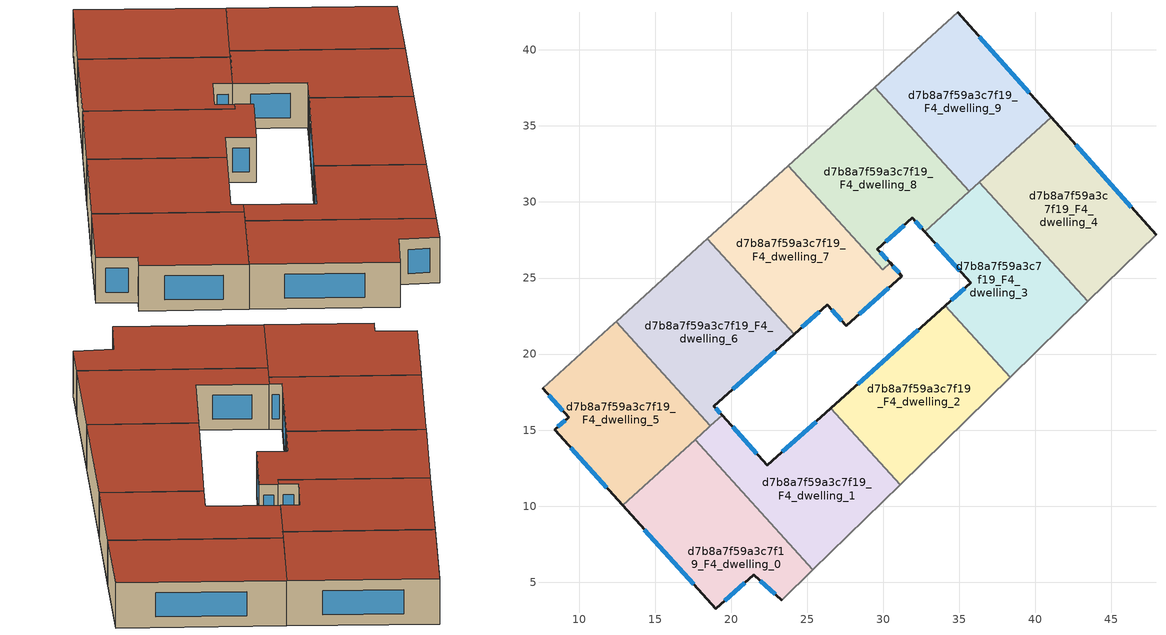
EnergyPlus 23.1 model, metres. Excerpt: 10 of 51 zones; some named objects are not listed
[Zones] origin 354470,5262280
d7b8a7f59a3c7f19_F4_dwelling_0
 floor to d7b8a7f59a3c7f19_F3_dwelling_0 (EU_floor_Construction): 17.62,14.37 25.37,5.82 23.33,3.82 21.48,5.5 18.98,3.26 12.86,10.06 z12
 wall outside (EU_wall_Construction): 12.86,10.06 18.98,3.26 21.48,5.5 23.33,3.82 z12:15
 wall to d7b8a7f59a3c7f19_F4_dwelling_1 (EU_wall_Construction): 25.37,5.82 17.62,14.37 z12:15
 wall adiabatic (EU_wall_Construction): 23.33,3.82 25.37,5.82 z12:15
 wall to d7b8a7f59a3c7f19_F4_dwelling_5 (EU_wall_Construction): 17.62,14.37 12.86,10.06 z12:15
 window (EU_Window_Construction): 21.92,5.11 22.9,4.22 / 19.57,3.79 20.9,4.98 / 14.3,8.46 17.55,4.86 z12.7:14.3
 roof outside (EU_roof_Construction): 23.33,3.82 25.37,5.82 17.62,14.37 12.86,10.06 18.98,3.26 21.48,5.5 z15
d7b8a7f59a3c7f19_F4_dwelling_1
 floor to d7b8a7f59a3c7f19_F3_dwelling_1 (EU_floor_Construction): 26.56,16.43 31.1,11.41 25.37,5.82 17.62,14.37 19.41,15.99 22.38,12.69 z12
 wall outside (EU_wall_Construction): 26.56,16.43 22.38,12.69 19.41,15.99 z12:15
 wall to d7b8a7f59a3c7f19_F4_dwelling_2 (EU_wall_Construction): 31.1,11.41 26.56,16.43 z12:15
 wall adiabatic (EU_wall_Construction): 25.37,5.82 31.1,11.41 z12:15
 wall to d7b8a7f59a3c7f19_F4_dwelling_6 (EU_wall_Construction): 19.41,15.99 18.64,15.29 z12:15
 wall to d7b8a7f59a3c7f19_F4_dwelling_5 (EU_wall_Construction): 18.64,15.29 18.53,15.19 17.62,14.37 z12:15
 window (EU_Window_Construction): 21.68,13.46 20.1,15.21 / 25.58,15.55 23.36,13.56 z12.7:14.3
 roof outside (EU_roof_Construction): 31.1,11.41 26.56,16.43 22.38,12.69 19.41,15.99 17.62,14.37 25.37,5.82 z15
d7b8a7f59a3c7f19_F4_dwelling_2
 floor to d7b8a7f59a3c7f19_F3_dwelling_2 (EU_floor_Construction): 34.08,23.17 38.34,18.48 31.1,11.41 26.56,16.43 z12
 wall outside (EU_wall_Construction): 34.08,23.17 26.56,16.43 z12:15
 wall to d7b8a7f59a3c7f19_F4_dwelling_3 (EU_wall_Construction): 38.34,18.48 34.08,23.17 z12:15
 wall adiabatic (EU_wall_Construction): 31.1,11.41 38.34,18.48 z12:15
 window (EU_Window_Construction): 32.32,21.59 28.33,18.01 z12.7:14.3
 roof outside (EU_roof_Construction): 38.34,18.48 34.08,23.17 26.56,16.43 31.1,11.41 z15
d7b8a7f59a3c7f19_F4_dwelling_3
 floor to d7b8a7f59a3c7f19_F3_dwelling_3 (EU_floor_Construction): 36.32,31.31 43.43,23.46 38.34,18.48 34.08,23.17 35.76,24.67 32.72,28.04 z12
 wall outside (EU_wall_Construction): 32.72,28.04 35.76,24.67 34.08,23.17 z12:15
 wall to d7b8a7f59a3c7f19_F4_dwelling_4 (EU_wall_Construction): 43.43,23.46 36.32,31.31 z12:15
 wall adiabatic (EU_wall_Construction): 38.34,18.48 43.43,23.46 z12:15
 wall to d7b8a7f59a3c7f19_F4_dwelling_8 (EU_wall_Construction): 35.65,30.71 32.72,28.04 z12:15
 wall to d7b8a7f59a3c7f19_F4_dwelling_9 (EU_wall_Construction): 36.32,31.31 35.65,30.71 z12:15
 window (EU_Window_Construction): 35.36,24.32 34.48,23.53 / 33.43,27.25 35.04,25.47 z12.7:14.3
 roof outside (EU_roof_Construction): 43.43,23.46 36.32,31.31 32.72,28.04 35.76,24.67 34.08,23.17 38.34,18.48 z15
d7b8a7f59a3c7f19_F4_dwelling_4
 floor to d7b8a7f59a3c7f19_F3_dwelling_4 (EU_floor_Construction): 41.03,35.58 47.93,27.85 43.43,23.46 36.32,31.31 z12
 wall outside (EU_wall_Construction): 47.93,27.85 41.03,35.58 z12:15
 wall adiabatic (EU_wall_Construction): 43.43,23.46 47.93,27.85 z12:15
 wall to d7b8a7f59a3c7f19_F4_dwelling_9 (EU_wall_Construction): 41.03,35.58 36.32,31.31 z12:15
 window (EU_Window_Construction): 46.31,29.67 42.65,33.76 z12.7:14.3
 roof outside (EU_roof_Construction): 47.93,27.85 41.03,35.58 36.32,31.31 43.43,23.46 z15
d7b8a7f59a3c7f19_F4_dwelling_5
 floor to d7b8a7f59a3c7f19_F3_dwelling_5 (EU_floor_Construction): 12.44,22.13 18.64,15.29 18.53,15.19 12.86,10.06 8.4,15.01 9.32,15.83 7.6,17.75 12.33,22.03 z12
 wall outside (EU_wall_Construction): 7.6,17.75 9.32,15.83 8.4,15.01 12.86,10.06 z12:15
 wall to d7b8a7f59a3c7f19_F4_dwelling_6 (EU_wall_Construction): 18.64,15.29 12.44,22.13 z12:15
 wall adiabatic (EU_wall_Construction): 12.44,22.13 12.33,22.03 7.6,17.75 z12:15
 window (EU_Window_Construction): 9.44,13.85 11.81,11.22 / 9.1,15.64 8.61,15.21 / 8,17.3 8.92,16.28 z12.7:14.3
 roof outside (EU_roof_Construction): 18.53,15.19 18.64,15.29 12.44,22.13 12.33,22.03 7.6,17.75 9.32,15.83 8.4,15.01 12.86,10.06 z15
d7b8a7f59a3c7f19_F4_dwelling_6
 floor to d7b8a7f59a3c7f19_F3_dwelling_6 (EU_floor_Construction): 18.44,27.57 24.14,21.29 18.87,16.58 19.41,15.99 18.64,15.29 12.44,22.13 18.15,27.3 z12
 wall outside (EU_wall_Construction): 19.41,15.99 18.87,16.58 24.14,21.29 z12:15
 wall adiabatic (EU_wall_Construction): 18.44,27.57 18.15,27.3 12.44,22.13 z12:15
 wall to d7b8a7f59a3c7f19_F4_dwelling_7 (EU_wall_Construction): 24.14,21.29 18.44,27.57 z12:15
 window (EU_Window_Construction): 20.11,17.68 22.9,20.19 / 19.28,16.12 19,16.44 z12.7:14.3
 roof outside (EU_roof_Construction): 19.41,15.99 18.87,16.58 24.14,21.29 18.44,27.57 18.15,27.3 12.44,22.13 18.64,15.29 z15
d7b8a7f59a3c7f19_F4_dwelling_7
 floor to d7b8a7f59a3c7f19_F3_dwelling_7 (EU_floor_Construction): 30.45,25.99 31.22,25.13 27.56,21.85 26.31,23.24 24.14,21.29 18.44,27.57 23.75,32.38 29.95,25.54 z12
 wall outside (EU_wall_Construction): 24.14,21.29 26.31,23.24 27.56,21.85 31.22,25.13 30.45,25.99 z12:15
 wall to d7b8a7f59a3c7f19_F4_dwelling_8 (EU_wall_Construction): 30.45,25.99 29.95,25.54 23.75,32.38 z12:15
 wall adiabatic (EU_wall_Construction): 23.75,32.38 18.44,27.57 z12:15
 window (EU_Window_Construction): 31.04,25.33 30.63,25.79 / 28.42,22.62 30.36,24.36 / 26.6,22.92 27.27,22.18 / 24.65,21.75 25.8,22.78 z12.7:14.3
 roof outside (EU_roof_Construction): 27.56,21.85 31.22,25.13 30.45,25.99 29.95,25.54 23.75,32.38 18.44,27.57 24.14,21.29 26.31,23.24 z15
d7b8a7f59a3c7f19_F4_dwelling_8
 floor to d7b8a7f59a3c7f19_F3_dwelling_8 (EU_floor_Construction): 29.45,37.55 35.65,30.71 32.72,28.04 31.9,28.95 29.62,26.91 30.45,25.99 29.95,25.54 23.75,32.38 z12
 wall outside (EU_wall_Construction): 30.45,25.99 29.62,26.91 31.9,28.95 32.72,28.04 z12:15
 wall adiabatic (EU_wall_Construction): 29.45,37.55 23.75,32.38 z12:15
 wall to d7b8a7f59a3c7f19_F4_dwelling_9 (EU_wall_Construction): 35.65,30.71 29.45,37.55 z12:15
 window (EU_Window_Construction): 32.09,28.74 32.53,28.26 / 30.15,27.39 31.36,28.47 / 30.25,26.2 29.81,26.69 z12.7:14.3
 roof outside (EU_roof_Construction): 32.72,28.04 35.65,30.71 29.45,37.55 23.75,32.38 29.95,25.54 30.45,25.99 29.62,26.91 31.9,28.95 z15
d7b8a7f59a3c7f19_F4_dwelling_9
 floor to d7b8a7f59a3c7f19_F3_dwelling_9 (EU_floor_Construction): 34.88,42.47 41.03,35.58 35.65,30.71 29.45,37.55 z12
 wall outside (EU_wall_Construction): 41.03,35.58 34.88,42.47 z12:15
 wall adiabatic (EU_wall_Construction): 34.88,42.47 29.45,37.55 z12:15
 window (EU_Window_Construction): 39.59,37.2 36.33,40.85 z12.7:14.3
 roof outside (EU_roof_Construction): 41.03,35.58 34.88,42.47 29.45,37.55 35.65,30.71 z15
[Building]
EU S2 Campaign: North Axis=0; Terrain=City; Solar Distribution=FullExterior
[Site:Location]
Budapest.Ferenc.Liszt.Intl.AP: Latitude=47.437; Longitude=19.256; Time Zone=1; Elevation=185
[SizingPeriod:WeatherFileDays]
AnnualSizingPeriod: Begin Month=1; Begin Day of Month=1; End Month=12; End Day of Month=31; Day of Week for Start Day=Monday; Use Weather File Daylight Saving Period=No; Use Weather File Rain and Snow Indicators=No
[MATERIAL]
EU_InternalMass_Material: Roughness=MediumRough; Thickness=0.1; Conductivity=1; Density=1800; Specific Heat=900; Thermal Absorptance=0.9; Solar Absorptance=0.7; Visible Absorptance=0.7
[MATERIAL:NOMASS] Roughness=MediumRough; Thermal Absorptance=0.9; Solar Absorptance=0.7; Visible Absorptance=0.7
Name | Thermal Resistance
EU_wall_NoMass | 0.832559
EU_roof_NoMass | 1.39638
EU_floor_NoMass | 0.872794
[WINDOWMATERIAL:SIMPLEGLAZINGSYSTEM]
EU_Window_SimpleGlazing: UFactor=2.79869; Solar Heat Gain Coefficient=0.75; Visible Transmittance=0.75
[CONSTRUCTION]
EU_wall_Construction: EU_wall_NoMass
EU_roof_Construction: EU_roof_NoMass
EU_floor_Construction: EU_floor_NoMass
EU_Window_Construction: EU_Window_SimpleGlazing
EU_InternalMass_Construction: EU_InternalMass_Material
[ZONE] Type=1; Multiplier=1; Ceiling Height=autocalculate; Floor Area=autocalculate; Part of Total Floor Area=Yes
Name | Volume
d7b8a7f59a3c7f19_F4_dwelling_0 | 198.589
d7b8a7f59a3c7f19_F4_dwelling_1 | 198.599
d7b8a7f59a3c7f19_F4_dwelling_2 | 198.583
d7b8a7f59a3c7f19_F4_dwelling_3 | 198.595
d7b8a7f59a3c7f19_F4_dwelling_4 | 198.567
d7b8a7f59a3c7f19_F4_dwelling_5 | 206.115
d7b8a7f59a3c7f19_F4_dwelling_6 | 207.95
d7b8a7f59a3c7f19_F4_dwelling_7 | 208.559
d7b8a7f59a3c7f19_F4_dwelling_8 | 201.931
d7b8a7f59a3c7f19_F4_dwelling_9 | 201.951
[INTERNALMASS] Construction=EU_InternalMass_Construction
Name | Zone or ZoneList | Surface Area
d7b8a7f59a3c7f19_F4_dwelling_0_EU_InternalMass | d7b8a7f59a3c7f19_F4_dwelling_0 | 66.196
d7b8a7f59a3c7f19_F4_dwelling_1_EU_InternalMass | d7b8a7f59a3c7f19_F4_dwelling_1 | 66.2
d7b8a7f59a3c7f19_F4_dwelling_2_EU_InternalMass | d7b8a7f59a3c7f19_F4_dwelling_2 | 66.1943
d7b8a7f59a3c7f19_F4_dwelling_3_EU_InternalMass | d7b8a7f59a3c7f19_F4_dwelling_3 | 66.1986
d7b8a7f59a3c7f19_F4_dwelling_4_EU_InternalMass | d7b8a7f59a3c7f19_F4_dwelling_4 | 66.189
d7b8a7f59a3c7f19_F4_dwelling_5_EU_InternalMass | d7b8a7f59a3c7f19_F4_dwelling_5 | 68.7009
d7b8a7f59a3c7f19_F4_dwelling_6_EU_InternalMass | d7b8a7f59a3c7f19_F4_dwelling_6 | 69.3216
d7b8a7f59a3c7f19_F4_dwelling_7_EU_InternalMass | d7b8a7f59a3c7f19_F4_dwelling_7 | 69.5239
d7b8a7f59a3c7f19_F4_dwelling_8_EU_InternalMass | d7b8a7f59a3c7f19_F4_dwelling_8 | 67.3101
d7b8a7f59a3c7f19_F4_dwelling_9_EU_InternalMass | d7b8a7f59a3c7f19_F4_dwelling_9 | 67.3168
[OTHEREQUIPMENT] Fuel Type=Electricity; Design Level Calculation Method=Watts/Area; Power per Zone Floor Area=1; Fraction Latent=0; Fraction Radiant=0; Fraction Lost=0; Carbon Dioxide Generation Rate=0; EndUse Subcategory=EU_Step8_InternalGains
Name | Zone or ZoneList or Space or SpaceList | Schedule
EU_Step8_InternalGain_d7b8a7f59a3c7f19_F4_dwelling_0_f000 | d7b8a7f59a3c7f19_F4_dwelling_0 | EU_Step8_GainSchedule_d7b8a7f59a3c7f19_F4_dwelling_0_f000
EU_Step8_InternalGain_d7b8a7f59a3c7f19_F4_dwelling_1_f000 | d7b8a7f59a3c7f19_F4_dwelling_1 | EU_Step8_GainSchedule_d7b8a7f59a3c7f19_F4_dwelling_1_f000
EU_Step8_InternalGain_d7b8a7f59a3c7f19_F4_dwelling_2_f000 | d7b8a7f59a3c7f19_F4_dwelling_2 | EU_Step8_GainSchedule_d7b8a7f59a3c7f19_F4_dwelling_2_f000
EU_Step8_InternalGain_d7b8a7f59a3c7f19_F4_dwelling_3_f000 | d7b8a7f59a3c7f19_F4_dwelling_3 | EU_Step8_GainSchedule_d7b8a7f59a3c7f19_F4_dwelling_3_f000
EU_Step8_InternalGain_d7b8a7f59a3c7f19_F4_dwelling_4_f000 | d7b8a7f59a3c7f19_F4_dwelling_4 | EU_Step8_GainSchedule_d7b8a7f59a3c7f19_F4_dwelling_4_f000
EU_Step8_InternalGain_d7b8a7f59a3c7f19_F4_dwelling_5_f000 | d7b8a7f59a3c7f19_F4_dwelling_5 | EU_Step8_GainSchedule_d7b8a7f59a3c7f19_F4_dwelling_5_f000
EU_Step8_InternalGain_d7b8a7f59a3c7f19_F4_dwelling_6_f000 | d7b8a7f59a3c7f19_F4_dwelling_6 | EU_Step8_GainSchedule_d7b8a7f59a3c7f19_F4_dwelling_6_f000
EU_Step8_InternalGain_d7b8a7f59a3c7f19_F4_dwelling_7_f000 | d7b8a7f59a3c7f19_F4_dwelling_7 | EU_Step8_GainSchedule_d7b8a7f59a3c7f19_F4_dwelling_7_f000
EU_Step8_InternalGain_d7b8a7f59a3c7f19_F4_dwelling_8_f000 | d7b8a7f59a3c7f19_F4_dwelling_8 | EU_Step8_GainSchedule_d7b8a7f59a3c7f19_F4_dwelling_8_f000
EU_Step8_InternalGain_d7b8a7f59a3c7f19_F4_dwelling_9_f000 | d7b8a7f59a3c7f19_F4_dwelling_9 | EU_Step8_GainSchedule_d7b8a7f59a3c7f19_F4_dwelling_9_f000
[ZONEVENTILATION:DESIGNFLOWRATE] Schedule=EU_AlwaysOn; Design Flow Rate Calculation Method=AirChanges/Hour; Air Changes per Hour=0.475469; Ventilation Type=Natural; Fan Pressure Rise=0; Fan Total Efficiency=1; Constant Term Coefficient=1; Temperature Term Coefficient=0; Velocity Term Coefficient=0; Velocity Squared Term Coefficient=0; Minimum Indoor Temperature=-100; Maximum Indoor Temperature=100; Delta Temperature=-100; Minimum Outdoor Temperature=-100; Maximum Outdoor Temperature=100; Maximum Wind Speed=40
Name | Zone or ZoneList or Space or SpaceList
EU_ConstantAir_d7b8a7f59a3c7f19_F4_dwelling_0 | d7b8a7f59a3c7f19_F4_dwelling_0
EU_ConstantAir_d7b8a7f59a3c7f19_F4_dwelling_1 | d7b8a7f59a3c7f19_F4_dwelling_1
EU_ConstantAir_d7b8a7f59a3c7f19_F4_dwelling_2 | d7b8a7f59a3c7f19_F4_dwelling_2
EU_ConstantAir_d7b8a7f59a3c7f19_F4_dwelling_3 | d7b8a7f59a3c7f19_F4_dwelling_3
EU_ConstantAir_d7b8a7f59a3c7f19_F4_dwelling_4 | d7b8a7f59a3c7f19_F4_dwelling_4
EU_ConstantAir_d7b8a7f59a3c7f19_F4_dwelling_5 | d7b8a7f59a3c7f19_F4_dwelling_5
EU_ConstantAir_d7b8a7f59a3c7f19_F4_dwelling_6 | d7b8a7f59a3c7f19_F4_dwelling_6
EU_ConstantAir_d7b8a7f59a3c7f19_F4_dwelling_7 | d7b8a7f59a3c7f19_F4_dwelling_7
EU_ConstantAir_d7b8a7f59a3c7f19_F4_dwelling_8 | d7b8a7f59a3c7f19_F4_dwelling_8
EU_ConstantAir_d7b8a7f59a3c7f19_F4_dwelling_9 | d7b8a7f59a3c7f19_F4_dwelling_9
[HVACTEMPLATE:ZONE:IDEALLOADSAIRSYSTEM] System Availability Schedule=EU_AlwaysOn; Maximum Heating Supply Air Temperature=50; Minimum Cooling Supply Air Temperature=13; Maximum Heating Supply Air Humidity Ratio=0.0156; Minimum Cooling Supply Air Humidity Ratio=0.0077; Heating Limit=NoLimit; Cooling Limit=NoLimit; Heating Availability Schedule=EU_AlwaysOn; Cooling Availability Schedule=EU_CoolingOff; Dehumidification Control Type=ConstantSensibleHeatRatio; Cooling Sensible Heat Ratio=0.7; Dehumidification Setpoint=60; Humidification Control Type=None; Humidification Setpoint=30; Outdoor Air Method=None; Outdoor Air Flow Rate per Person=0.00944; Outdoor Air Flow Rate per Zone Floor Area=0; Outdoor Air Flow Rate per Zone=0; Demand Controlled Ventilation Type=None; Outdoor Air Economizer Type=NoEconomizer; Heat Recovery Type=None; Sensible Heat Recovery Effectiveness=0.7; Latent Heat Recovery Effectiveness=0.65
Name | Template Thermostat
d7b8a7f59a3c7f19_F4_dwelling_0 | EU_HeatOnly_d7b8a7f59a3c7f19_F4_dwelling_0
d7b8a7f59a3c7f19_F4_dwelling_1 | EU_HeatOnly_d7b8a7f59a3c7f19_F4_dwelling_1
d7b8a7f59a3c7f19_F4_dwelling_2 | EU_HeatOnly_d7b8a7f59a3c7f19_F4_dwelling_2
d7b8a7f59a3c7f19_F4_dwelling_3 | EU_HeatOnly_d7b8a7f59a3c7f19_F4_dwelling_3
d7b8a7f59a3c7f19_F4_dwelling_4 | EU_HeatOnly_d7b8a7f59a3c7f19_F4_dwelling_4
d7b8a7f59a3c7f19_F4_dwelling_5 | EU_HeatOnly_d7b8a7f59a3c7f19_F4_dwelling_5
d7b8a7f59a3c7f19_F4_dwelling_6 | EU_HeatOnly_d7b8a7f59a3c7f19_F4_dwelling_6
d7b8a7f59a3c7f19_F4_dwelling_7 | EU_HeatOnly_d7b8a7f59a3c7f19_F4_dwelling_7
d7b8a7f59a3c7f19_F4_dwelling_8 | EU_HeatOnly_d7b8a7f59a3c7f19_F4_dwelling_8
d7b8a7f59a3c7f19_F4_dwelling_9 | EU_HeatOnly_d7b8a7f59a3c7f19_F4_dwelling_9
[SIZING:ZONE] Zone Cooling Design Supply Air Temperature Input Method=SupplyAirTemperature; Zone Cooling Design Supply Air Temperature=13; Zone Heating Design Supply Air Temperature Input Method=SupplyAirTemperature; Zone Heating Design Supply Air Temperature=50; Zone Cooling Design Supply Air Humidity Ratio=0.008; Zone Heating Design Supply Air Humidity Ratio=0.008; Cooling Design Air Flow Method=DesignDay; Cooling Design Air Flow Rate=0; Cooling Minimum Air Flow per Zone Floor Area=0.000762; Cooling Minimum Air Flow=0; Cooling Minimum Air Flow Fraction=0.2; Heating Design Air Flow Method=DesignDay; Heating Design Air Flow Rate=0; Heating Maximum Air Flow per Zone Floor Area=0.002032; Heating Maximum Air Flow=0.141576; Heating Maximum Air Flow Fraction=0.3; Account for Dedicated Outdoor Air System=No; Dedicated Outdoor Air System Control Strategy=NeutralSupplyAir; Dedicated Outdoor Air Low Setpoint Temperature for Design=autosize; Dedicated Outdoor Air High Setpoint Temperature for Design=autosize; Zone Load Sizing Method=Sensible Load Only No Latent Load; Zone Latent Cooling Design Supply Air Humidity Ratio Input Method=HumidityRatioDifference; Zone Cooling Design Supply Air Humidity Ratio Difference=0.005; Zone Latent Heating Design Supply Air Humidity Ratio Input Method=HumidityRatioDifference; Zone Humidification Design Supply Air Humidity Ratio Difference=0.005
d7b8a7f59a3c7f19_F4_dwelling_0; d7b8a7f59a3c7f19_F4_dwelling_1; d7b8a7f59a3c7f19_F4_dwelling_2; d7b8a7f59a3c7f19_F4_dwelling_3; d7b8a7f59a3c7f19_F4_dwelling_4; d7b8a7f59a3c7f19_F4_dwelling_5; d7b8a7f59a3c7f19_F4_dwelling_6; d7b8a7f59a3c7f19_F4_dwelling_7; d7b8a7f59a3c7f19_F4_dwelling_8; d7b8a7f59a3c7f19_F4_dwelling_9
[SCHEDULE:CONSTANT]
Name | Hourly Value
EU_AlwaysOn | 1
EU_CoolingOff | 0
[SCHEDULE:FILE] Column Number=1; Rows to Skip at Top=0; Number of Hours of Data=8760; Column Separator=Comma; Interpolate to Timestep=No; Minutes per Item=60; Adjust Schedule for Daylight Savings=Yes
Name | File
EU_Step8_GainSchedule_d7b8a7f59a3c7f19_F4_dwelling_0_f000 | ../../schedules/d7b8a7f59a3c7f19/d7b8a7f59a3c7f19_F4_dwelling_0_f000_gain.csv
EU_Step8_GainSchedule_d7b8a7f59a3c7f19_F4_dwelling_1_f000 | ../../schedules/d7b8a7f59a3c7f19/d7b8a7f59a3c7f19_F4_dwelling_1_f000_gain.csv
EU_Step8_GainSchedule_d7b8a7f59a3c7f19_F4_dwelling_2_f000 | ../../schedules/d7b8a7f59a3c7f19/d7b8a7f59a3c7f19_F4_dwelling_2_f000_gain.csv
EU_Step8_GainSchedule_d7b8a7f59a3c7f19_F4_dwelling_3_f000 | ../../schedules/d7b8a7f59a3c7f19/d7b8a7f59a3c7f19_F4_dwelling_3_f000_gain.csv
EU_Step8_GainSchedule_d7b8a7f59a3c7f19_F4_dwelling_4_f000 | ../../schedules/d7b8a7f59a3c7f19/d7b8a7f59a3c7f19_F4_dwelling_4_f000_gain.csv
EU_Step8_GainSchedule_d7b8a7f59a3c7f19_F4_dwelling_5_f000 | ../../schedules/d7b8a7f59a3c7f19/d7b8a7f59a3c7f19_F4_dwelling_5_f000_gain.csv
EU_Step8_GainSchedule_d7b8a7f59a3c7f19_F4_dwelling_6_f000 | ../../schedules/d7b8a7f59a3c7f19/d7b8a7f59a3c7f19_F4_dwelling_6_f000_gain.csv
EU_Step8_GainSchedule_d7b8a7f59a3c7f19_F4_dwelling_7_f000 | ../../schedules/d7b8a7f59a3c7f19/d7b8a7f59a3c7f19_F4_dwelling_7_f000_gain.csv
EU_Step8_GainSchedule_d7b8a7f59a3c7f19_F4_dwelling_8_f000 | ../../schedules/d7b8a7f59a3c7f19/d7b8a7f59a3c7f19_F4_dwelling_8_f000_gain.csv
EU_Step8_GainSchedule_d7b8a7f59a3c7f19_F4_dwelling_9_f000 | ../../schedules/d7b8a7f59a3c7f19/d7b8a7f59a3c7f19_F4_dwelling_9_f000_gain.csv
